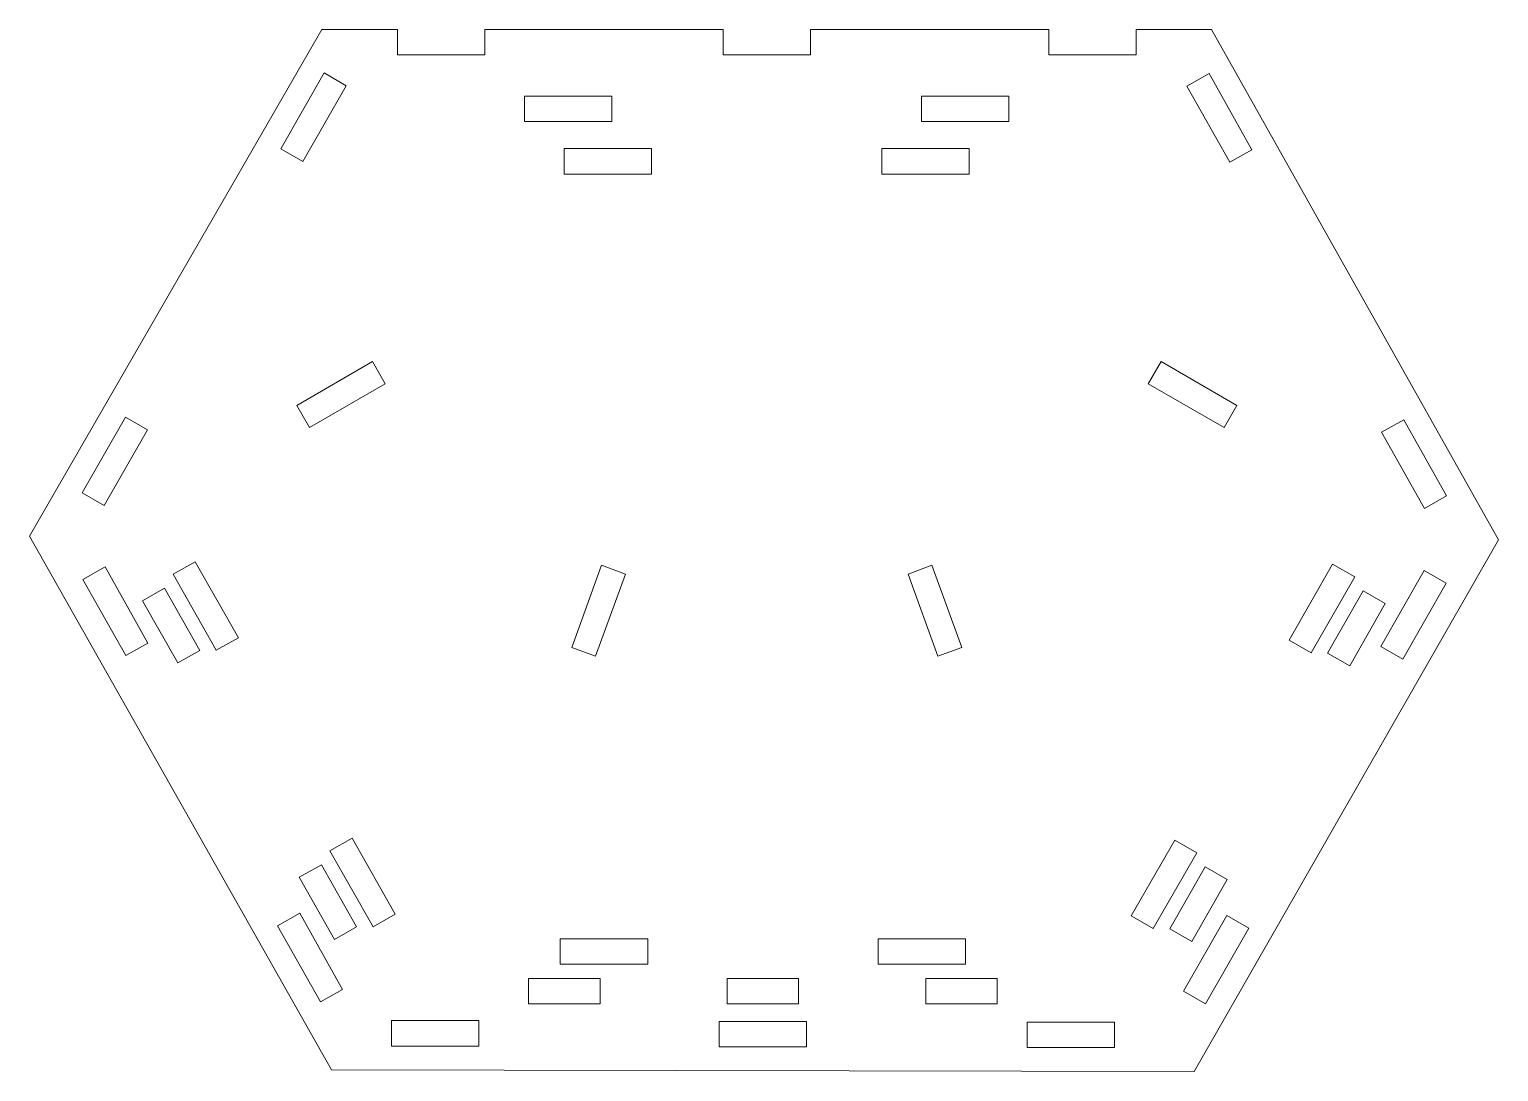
# Model space of a CAD drawing. Header units: millimetres. Extents: x -1822 to -1637, y -68 to 63.
import ezdxf

# ---------------------------------------------------------------- set-up
doc = ezdxf.new("R2010")
doc.units = ezdxf.units.MM

msp = doc.modelspace()

# ---------------------------------------------------------------- linework, layer by layer
at = {"color": 7, "linetype": 'Continuous', "lineweight": 15}
for p, q in [((-1785.03, 63.15), (-1821.86, -0.64)), ((-1775.53, 63.15), (-1785.03, 63.15)), ((-1775.53, 63.15), (-1775.53, 59.95)), ((-1764.53, 59.95), (-1764.53, 63.15)), ((-1734.53, 63.15), (-1764.53, 63.15)), ((-1734.53, 63.15), (-1734.53, 59.95)), ((-1723.53, 59.95), (-1723.53, 63.15)), ((-1693.53, 63.15), (-1723.53, 63.15)), ((-1693.53, 63.15), (-1693.53, 59.95)), ((-1682.53, 59.95), (-1682.53, 63.15)), ((-1673.03, 63.15), (-1682.53, 63.15)), ((-1636.89, -1.08), (-1673.03, 63.15)), ((-1775.53, 59.95), (-1764.53, 59.95)), ((-1734.53, 59.95), (-1723.53, 59.95)), ((-1693.53, 59.95), (-1682.53, 59.95)), ((-1784.75, 57.67), (-1790.22, 48.12)), ((-1781.98, 56.07), (-1784.75, 57.67)), ((-1673.35, 57.6), (-1676.14, 56.03)), ((-1667.95, 48.01), (-1673.35, 57.6)), ((-1787.45, 46.53), (-1781.98, 56.07)), ((-1676.14, 56.03), (-1670.74, 46.44)), ((-1759.53, 54.75), (-1759.53, 51.55)), ((-1748.53, 54.75), (-1759.53, 54.75)), ((-1748.53, 51.55), (-1748.53, 54.75)), ((-1709.53, 54.75), (-1709.53, 51.55)), ((-1698.53, 54.75), (-1709.53, 54.75)), ((-1698.53, 51.55), (-1698.53, 54.75)), ((-1759.53, 51.55), (-1748.53, 51.55)), ((-1709.53, 51.55), (-1698.53, 51.55)), ((-1790.22, 48.12), (-1787.45, 46.53)), ((-1754.53, 48.15), (-1743.53, 48.15)), ((-1754.53, 48.15), (-1754.53, 44.95)), ((-1743.53, 48.15), (-1743.53, 44.95)), ((-1714.53, 48.15), (-1703.53, 48.15)), ((-1714.53, 48.15), (-1714.53, 44.95)), ((-1703.53, 48.15), (-1703.53, 44.95)), ((-1670.74, 46.44), (-1667.95, 48.01)), ((-1754.53, 44.95), (-1743.53, 44.95)), ((-1714.53, 44.95), (-1703.53, 44.95)), ((-1778.67, 21.34), (-1788.2, 15.84)), ((-1777.07, 18.57), (-1778.67, 21.34)), ((-1679.39, 21.34), (-1680.99, 18.57)), ((-1669.86, 15.84), (-1679.39, 21.34)), ((-1786.6, 13.07), (-1777.07, 18.57)), ((-1680.99, 18.57), (-1671.46, 13.07)), ((-1788.2, 15.84), (-1786.6, 13.07)), ((-1671.46, 13.07), (-1669.86, 15.84)), ((-1809.75, 14.36), (-1815.22, 4.82)), ((-1806.98, 12.77), (-1809.75, 14.36)), ((-1648.83, 14.02), (-1651.62, 12.46)), ((-1643.44, 4.44), (-1648.83, 14.02)), ((-1812.45, 3.23), (-1806.98, 12.77)), ((-1651.62, 12.46), (-1646.23, 2.87)), ((-1815.22, 4.82), (-1812.45, 3.23)), ((-1646.23, 2.87), (-1643.44, 4.44)), ((-1821.86, -0.64), (-1783.81, -67.76)), ((-1675.23, -68), (-1636.89, -1.08)), ((-1812.34, -4.5), (-1815.13, -6.06)), ((-1806.94, -14.08), (-1812.34, -4.5)), ((-1800.97, -3.83), (-1803.75, -5.41)), ((-1803.75, -5.41), (-1798.33, -14.98)), ((-1795.55, -13.4), (-1800.97, -3.83)), ((-1749.82, -4.29), (-1753.58, -14.63)), ((-1750.58, -15.72), (-1746.81, -5.39)), ((-1746.81, -5.39), (-1749.82, -4.29)), ((-1708.24, -4.29), (-1711.24, -5.39)), ((-1711.24, -5.39), (-1707.48, -15.72)), ((-1704.48, -14.63), (-1708.24, -4.29)), ((-1657.79, -4.16), (-1663.25, -13.71)), ((-1655.01, -5.75), (-1657.79, -4.16)), ((-1646.26, -4.96), (-1651.72, -14.5)), ((-1643.48, -6.55), (-1646.26, -4.96)), ((-1815.13, -6.06), (-1809.73, -15.65)), ((-1804.83, -7.17), (-1807.61, -8.74)), ((-1800.39, -14.99), (-1804.83, -7.17)), ((-1660.48, -15.3), (-1655.01, -5.75)), ((-1648.95, -16.1), (-1643.48, -6.55)), ((-1807.61, -8.74), (-1803.17, -16.57)), ((-1653.94, -7.52), (-1658.42, -15.33)), ((-1655.64, -16.92), (-1651.17, -9.11)), ((-1651.17, -9.11), (-1653.94, -7.52)), ((-1809.73, -15.65), (-1806.94, -14.08)), ((-1798.33, -14.98), (-1795.55, -13.4)), ((-1753.58, -14.63), (-1750.58, -15.72)), ((-1707.48, -15.72), (-1704.48, -14.63)), ((-1663.25, -13.71), (-1660.48, -15.3)), ((-1651.72, -14.5), (-1648.95, -16.1)), ((-1803.17, -16.57), (-1800.39, -14.99)), ((-1658.42, -15.33), (-1655.64, -16.92)), ((-1781.24, -38.63), (-1784.03, -40.2)), ((-1775.82, -48.19), (-1781.24, -38.63)), ((-1784.03, -40.2), (-1778.6, -49.77)), ((-1677.67, -38.87), (-1683.14, -48.41)), ((-1680.36, -50.01), (-1674.89, -40.46)), ((-1674.89, -40.46), (-1677.67, -38.87)), ((-1785.1, -41.96), (-1787.88, -43.54)), ((-1780.66, -49.79), (-1785.1, -41.96)), ((-1673.83, -42.22), (-1678.3, -50.03)), ((-1671.05, -43.81), (-1673.83, -42.22)), ((-1787.88, -43.54), (-1783.44, -51.37)), ((-1675.53, -51.62), (-1671.05, -43.81)), ((-1787.82, -48.07), (-1790.61, -49.64)), ((-1782.43, -57.66), (-1787.82, -48.07)), ((-1790.61, -49.64), (-1785.22, -59.23)), ((-1783.44, -51.37), (-1780.66, -49.79)), ((-1778.6, -49.77), (-1775.82, -48.19)), ((-1683.14, -48.41), (-1680.36, -50.01)), ((-1671.11, -48.34), (-1676.58, -57.89)), ((-1673.8, -59.48), (-1668.34, -49.93)), ((-1668.34, -49.93), (-1671.11, -48.34)), ((-1755.02, -51.28), (-1755.02, -54.48)), ((-1744.02, -51.28), (-1755.02, -51.28)), ((-1744.02, -54.48), (-1744.02, -51.28)), ((-1704.02, -51.28), (-1715.02, -51.28)), ((-1715.02, -51.28), (-1715.02, -54.48)), ((-1704.02, -54.48), (-1704.02, -51.28)), ((-1678.3, -50.03), (-1675.53, -51.62)), ((-1755.02, -54.48), (-1744.02, -54.48)), ((-1715.02, -54.48), (-1704.02, -54.48)), ((-1759.02, -56.28), (-1759.02, -59.48)), ((-1750.02, -56.28), (-1759.02, -56.28)), ((-1750.02, -59.48), (-1750.02, -56.28)), ((-1725.02, -56.28), (-1734.02, -56.28)), ((-1734.02, -56.28), (-1734.02, -59.48)), ((-1725.02, -59.48), (-1725.02, -56.28)), ((-1709.02, -56.28), (-1709.02, -59.48)), ((-1700.02, -56.28), (-1709.02, -56.28)), ((-1700.02, -59.48), (-1700.02, -56.28)), ((-1785.22, -59.23), (-1782.43, -57.66)), ((-1676.58, -57.89), (-1673.8, -59.48)), ((-1759.02, -59.48), (-1750.02, -59.48)), ((-1734.02, -59.48), (-1725.02, -59.48)), ((-1709.02, -59.48), (-1700.02, -59.48)), ((-1765.26, -61.59), (-1776.26, -61.59)), ((-1776.26, -61.59), (-1776.26, -64.79)), ((-1765.26, -64.79), (-1765.26, -61.59)), ((-1724.01, -61.68), (-1735.01, -61.68)), ((-1735.01, -61.68), (-1735.01, -64.88)), ((-1724.01, -64.88), (-1724.01, -61.68)), ((-1685.26, -61.78), (-1696.26, -61.78)), ((-1696.26, -61.78), (-1696.26, -64.95)), ((-1685.26, -64.98), (-1685.26, -61.78)), ((-1776.26, -64.79), (-1765.26, -64.79)), ((-1735.01, -64.88), (-1724.01, -64.88)), ((-1696.26, -64.95), (-1685.26, -64.98)), ((-1783.81, -67.76), (-1675.23, -68))]:
    msp.add_line(p, q, dxfattribs=at)

doc.saveas('drawing.dxf')
